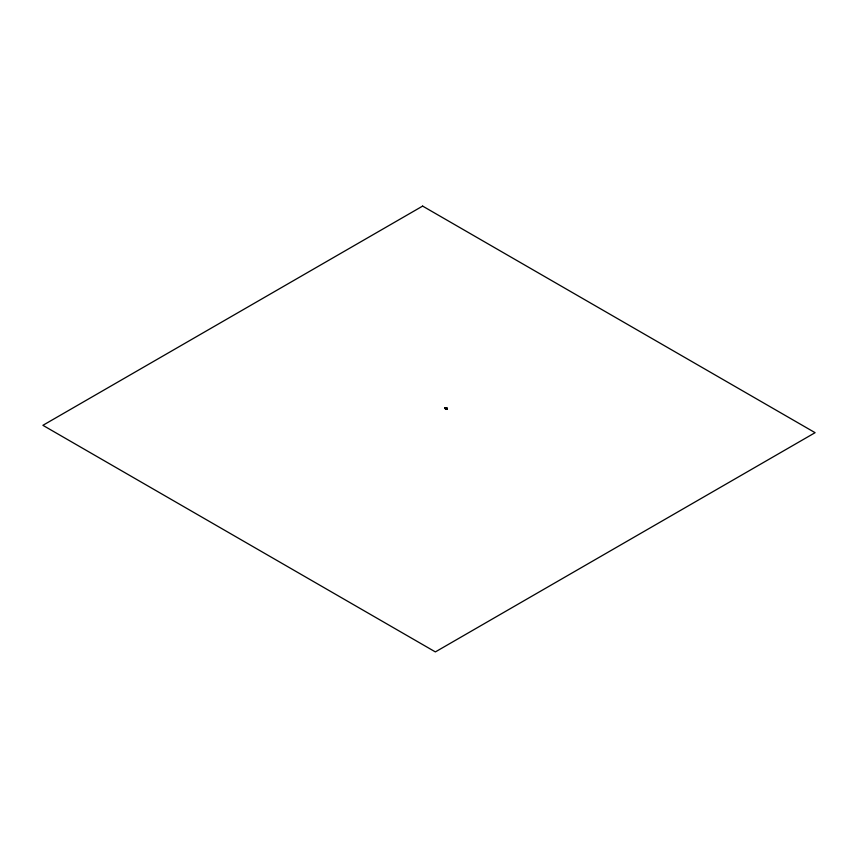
<?xml version="1.0" encoding="UTF-8"?>
<svg xmlns="http://www.w3.org/2000/svg" width="858" height="858" viewBox="0 0 858 858"><rect width="100%" height="100%" fill="white"/><g stroke="black" fill="none" stroke-linecap="round" stroke-linejoin="round"><path stroke-width="1.29" d="M446.857 408.011L446.825 409.051L446.332 408.344M446.31 407.925L445.742 408.118M447.018 409.148L447.018 408.322L445.602 407.614L445.109 408.644C447.372 408.623 447.05 407.861 445.506 408.612L446.632 409.169M446.106 408.129L446.825 408.076M446.621 408.408L445.795 408M446.653 408.247L446.782 408.826M445.399 408.151L446.546 408.483M446.578 408.644L446.031 408.687M445.463 408.365L446.342 407.743L446.407 409.062M446.546 407.99L445.806 408.344M446.911 408.44L446.192 408.966L446.257 407.722M447.029 408.612L446.235 408.998M446.514 409.234L447.018 408.944L445.13 407.99L447.05 408.322M445.109 408.644L447.05 409.148M447.05 408.901L445.602 407.625M446.021 407.936L445.13 408.172L445.86 408.59M445.13 408.354L446.203 408.269M445.13 408.429L446.031 408.322M445.205 407.979L445.924 407.861L445.13 407.625M445.924 408.097L445.205 408.151L446.192 408.301M445.506 408.612L445.602 407.614M446.171 408.88L446.021 407.732M445.57 407.786L445.388 408.408M445.377 407.775L445.205 408.429M446.46 407.936L446.514 409.459M445.913 407.722L445.913 408.805M422.629 206.092L42.9 425.321L435.371 651.908L815.1 432.679L422.629 206.092"/></g></svg>
